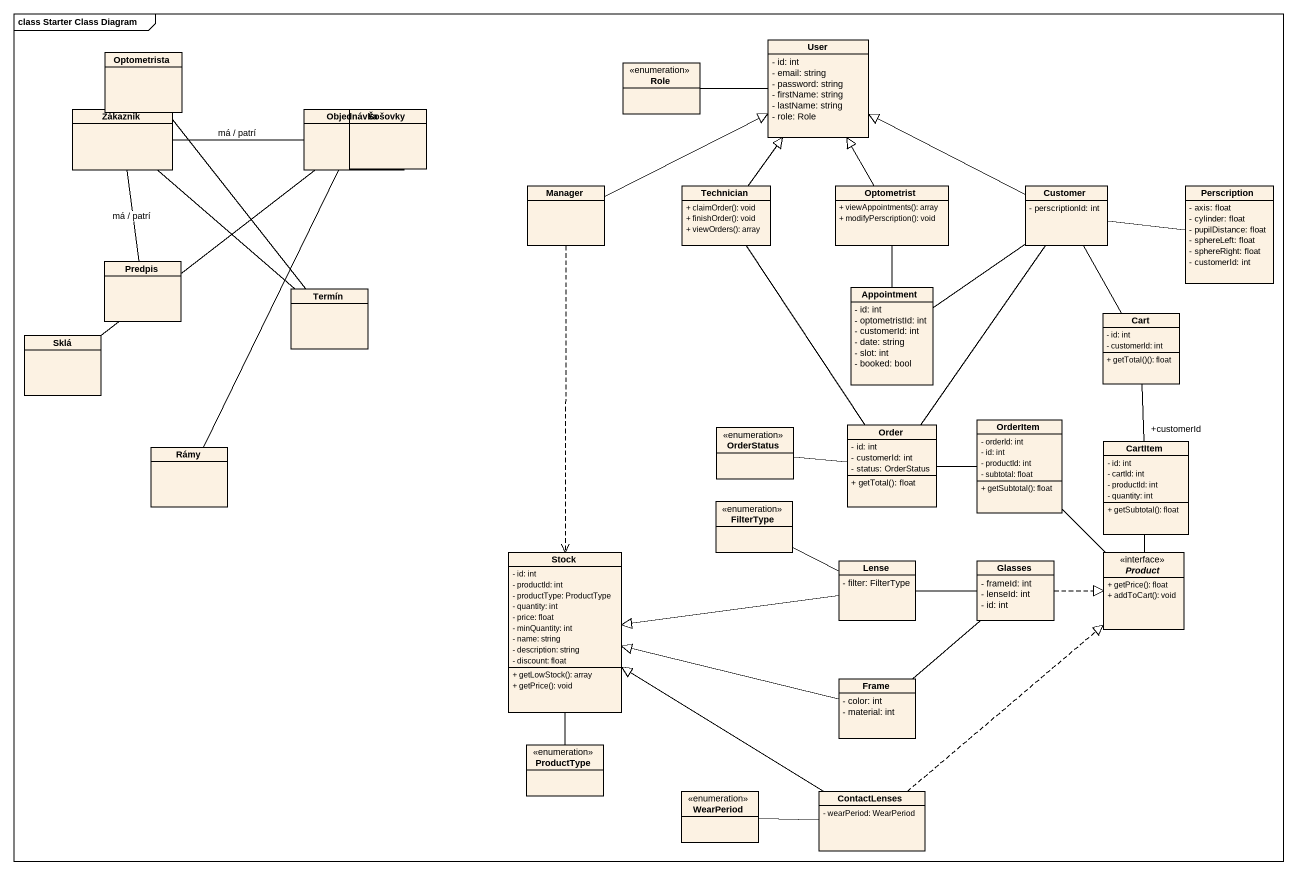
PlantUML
@startuml
mainframe class Starter Class Diagram
hide circle
hide empty members
skinparam classAttributeIconSize 0
class User {
  - id: int
  - email: string
  - password: string
  - firstName: string
  - lastName: string
  - role: Role
}
class Optometrista
enum Role
class Zákazník
class Objednávka
class Šošovky
class Manager
class Technician {
  + claimOrder(): void
  + finishOrder(): void
  + viewOrders(): array
}
class Optometrist {
  + viewAppointments(): array
  + modifyPerscription(): void
}
class Customer {
  - perscriptionId: int
}
class Perscription {
  - axis: float
  - cylinder: float
  - pupilDistance: float
  - sphereLeft: float
  - sphereRight: float
  - customerId: int
}
class Predpis
class Termín
class Appointment {
  - id: int
  - optometristId: int
  - customerId: int
  - date: string
  - slot: int
  - booked: bool
}
class Cart {
  - id: int
  - customerId: int
  + getTotal()(): float
}
class Sklá
enum OrderStatus
class Order {
  - id: int
  - customerId: int
  - status: OrderStatus
  + getTotal(): float
}
class OrderItem {
  - orderId: int
  - id: int
  - productId: int
  - subtotal: float
  + getSubtotal(): float
}
class Rámy
class CartItem {
  - id: int
  - cartId: int
  - productId: int
  - quantity: int
  + getSubtotal(): float
}
enum FilterType
class Stock {
  - id: int
  - productId: int
  - productType: ProductType
  - quantity: int
  - price: float
  - minQuantity: int
  - name: string
  - description: string
  - discount: float
  + getLowStock(): array
  + getPrice(): void
}
class Lense {
  - filter: FilterType
}
class Glasses {
  - frameId: int
  - lenseId: int
  - id: int
}
interface Product {
  + getPrice(): float
  + addToCart(): void
}
class "Frame" as Frame_ {
  - color: int
  - material: int
}
enum ProductType
enum WearPeriod
class ContactLenses {
  - wearPeriod: WearPeriod
}
User -left- Role
Zákazník -right- Objednávka : má / patrí
Zákazník -- Predpis : má / patrí
Zákazník -- Termín
Šošovky -left- Objednávka
Manager -right-|> User
Manager ..> Stock
Technician -up-|> User
Technician -- Order
Optometrist -up-|> User
Optometrist -- Appointment
Customer -left-|> User
Customer -right- Perscription
Customer -- Appointment
Customer -- Cart
Customer -- Order
Termín -up- Optometrista
Sklá -up- Objednávka
OrderStatus -right- Order
Order -right- OrderItem
OrderItem -- Product
Rámy -up- Objednávka
CartItem "+customerId" -up- Cart
FilterType -right- Lense
Lense -left-|> Stock
Lense -right- Glasses
Glasses .right.|> Product
Product -up- CartItem
Frame_ -left-|> Stock
Frame_ -up- Glasses
ProductType -up- Stock
WearPeriod -right- ContactLenses
ContactLenses -up-|> Stock
ContactLenses .up.|> Product
@enduml
